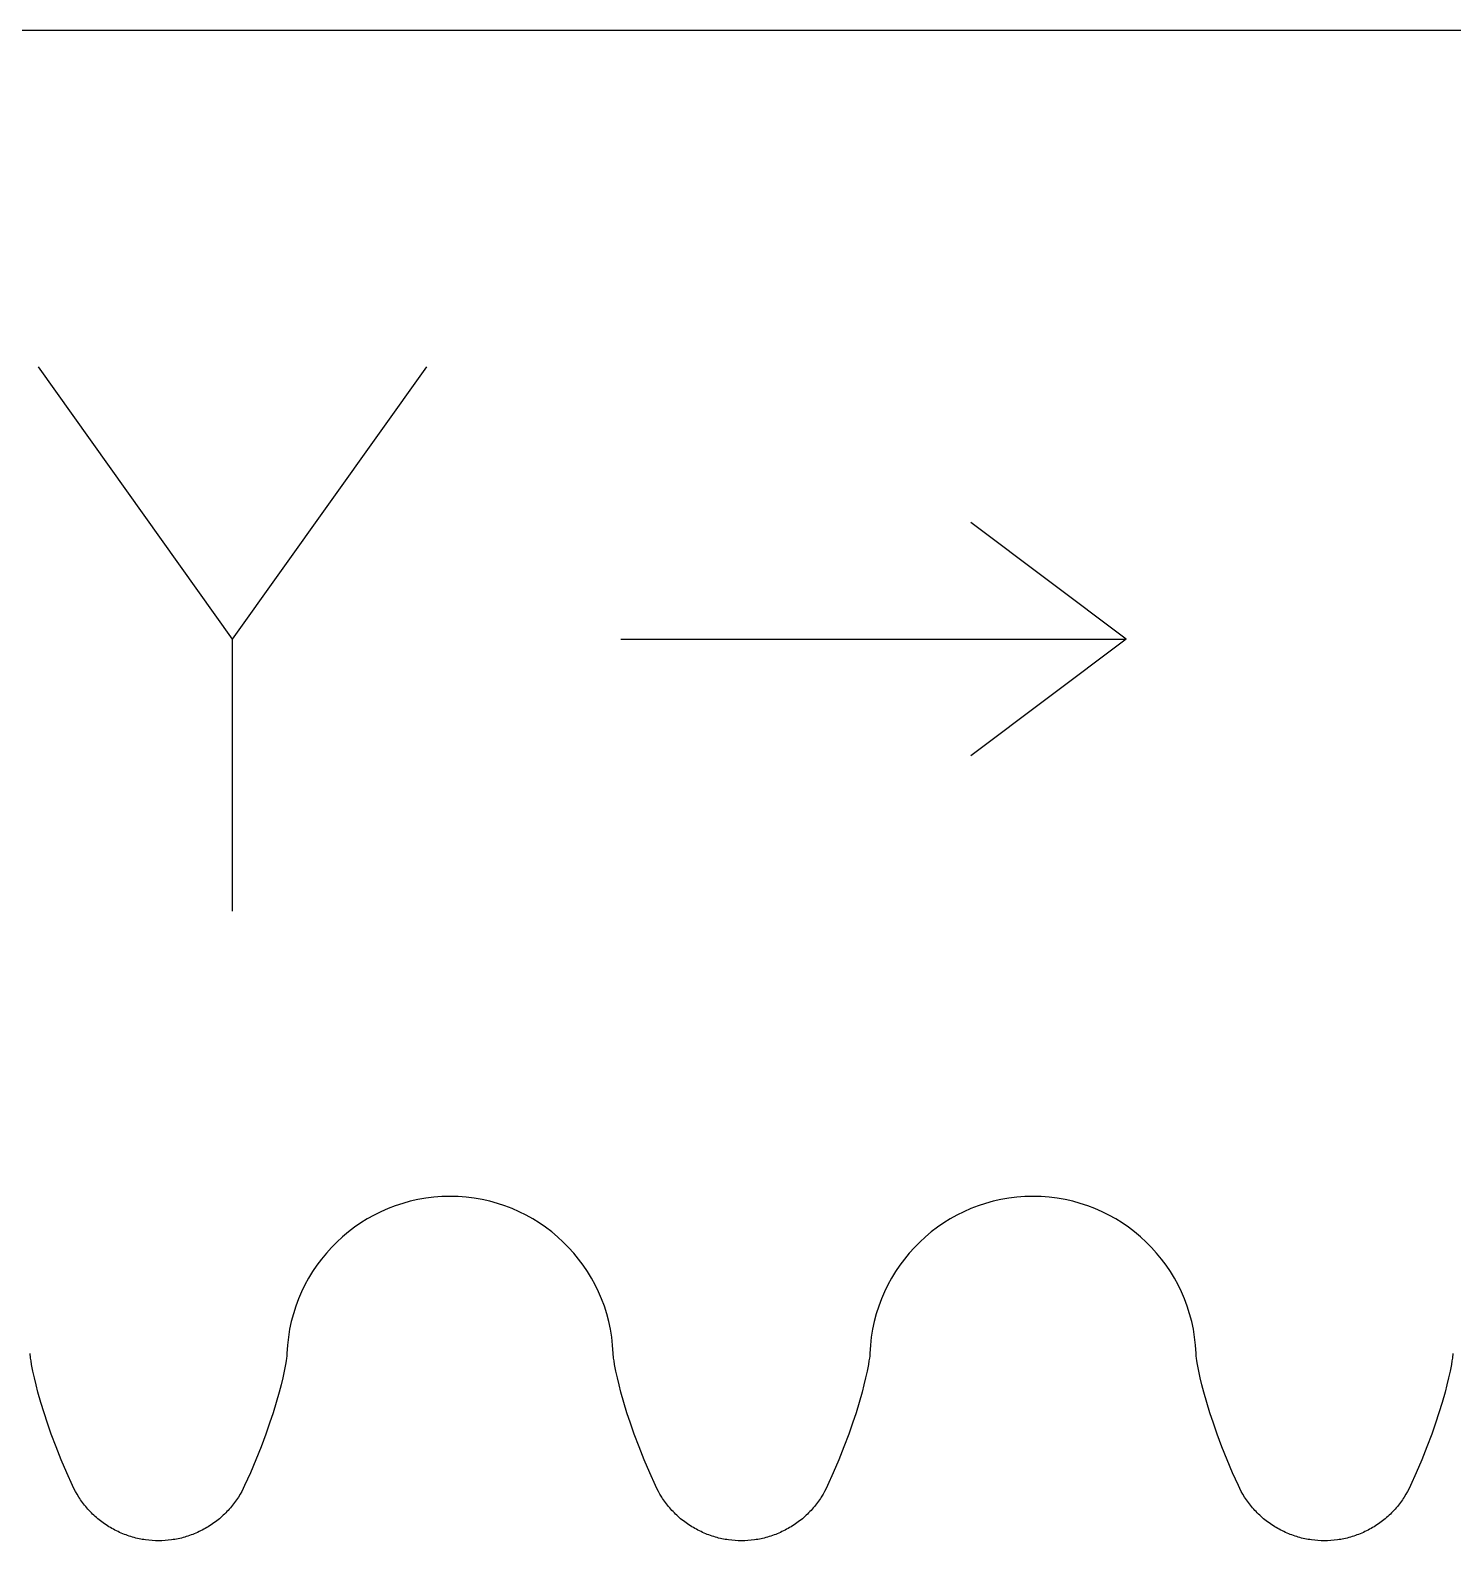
# Model space of a CAD drawing. Extents: x -1581 to -1270, y 120 to 168.
# Drawn here: x -1558.1 to -1539.8, y 119.9 to 139.33 of the extents above; entities that cross this region are included whole.
import ezdxf

# ---------------------------------------------------------------- set-up
doc = ezdxf.new("R2010")
doc.units = 0
doc.layers.add('V2_X8M8_BEARINGS', color=7, linetype='CONTINUOUS')

msp = doc.modelspace()

# ---------------------------------------------------------------- linework, layer by layer
at = {"layer": 'V2_X8M8_BEARINGS'}
for p, q in [((-1580.467, 139.332, -0.042), (-1334.697, 139.332, -0.042)), ((-1558, 135), (-1555.5, 131.5)), ((-1553, 135), (-1555.5, 131.5)), ((-1544, 131.5), (-1546, 133)), ((-1555.5, 131.5), (-1555.5, 128)), ((-1550.5, 131.5), (-1544, 131.5)), ((-1544, 131.5), (-1546, 130)), ((-1558.1, 122.298, -0.042), (-1558.101, 122.313, -0.042)), ((-1558.099, 122.29, -0.042), (-1558.1, 122.298, -0.042)), ((-1558.099, 122.285, -0.042), (-1558.099, 122.29, -0.042)), ((-1558.098, 122.277, -0.042), (-1558.099, 122.285, -0.042)), ((-1558.095, 122.252, -0.042), (-1558.098, 122.277, -0.042)), ((-1558.089, 122.217, -0.042), (-1558.095, 122.252, -0.042)), ((-1558.082, 122.171, -0.042), (-1558.089, 122.217, -0.042)), ((-1554.809, 122.217, -0.042), (-1554.816, 122.171, -0.042)), ((-1554.803, 122.252, -0.042), (-1554.809, 122.217, -0.042)), ((-1554.8, 122.277, -0.042), (-1554.803, 122.252, -0.042)), ((-1554.799, 122.285, -0.042), (-1554.8, 122.277, -0.042)), ((-1554.798, 122.298, -0.042), (-1554.799, 122.29, -0.042)), ((-1554.799, 122.29, -0.042), (-1554.799, 122.285, -0.042)), ((-1554.797, 122.313, -0.042), (-1554.798, 122.298, -0.042)), ((-1550.6, 122.298, -0.042), (-1550.601, 122.313, -0.042)), ((-1550.599, 122.29, -0.042), (-1550.6, 122.298, -0.042)), ((-1550.599, 122.285, -0.042), (-1550.599, 122.29, -0.042)), ((-1550.598, 122.277, -0.042), (-1550.599, 122.285, -0.042)), ((-1550.595, 122.252, -0.042), (-1550.598, 122.277, -0.042)), ((-1550.589, 122.217, -0.042), (-1550.595, 122.252, -0.042)), ((-1550.582, 122.171, -0.042), (-1550.589, 122.217, -0.042)), ((-1547.309, 122.217, -0.042), (-1547.316, 122.171, -0.042)), ((-1547.303, 122.252, -0.042), (-1547.309, 122.217, -0.042)), ((-1547.3, 122.277, -0.042), (-1547.303, 122.252, -0.042)), ((-1547.299, 122.285, -0.042), (-1547.3, 122.277, -0.042)), ((-1547.298, 122.298, -0.042), (-1547.299, 122.29, -0.042)), ((-1547.299, 122.29, -0.042), (-1547.299, 122.285, -0.042)), ((-1547.297, 122.313, -0.042), (-1547.298, 122.298, -0.042)), ((-1543.1, 122.298, -0.042), (-1543.101, 122.313, -0.042)), ((-1543.099, 122.29, -0.042), (-1543.1, 122.298, -0.042)), ((-1543.099, 122.285, -0.042), (-1543.099, 122.29, -0.042)), ((-1543.098, 122.277, -0.042), (-1543.099, 122.285, -0.042)), ((-1543.095, 122.252, -0.042), (-1543.098, 122.277, -0.042)), ((-1543.089, 122.217, -0.042), (-1543.095, 122.252, -0.042)), ((-1543.082, 122.171, -0.042), (-1543.089, 122.217, -0.042)), ((-1539.809, 122.217, -0.042), (-1539.816, 122.171, -0.042)), ((-1539.803, 122.252, -0.042), (-1539.809, 122.217, -0.042)), ((-1539.8, 122.277, -0.042), (-1539.803, 122.252, -0.042)), ((-1539.799, 122.285, -0.042), (-1539.8, 122.277, -0.042)), ((-1539.798, 122.298, -0.042), (-1539.799, 122.29, -0.042)), ((-1539.799, 122.29, -0.042), (-1539.799, 122.285, -0.042)), ((-1539.797, 122.313, -0.042), (-1539.798, 122.298, -0.042)), ((-1558.065, 122.085, -0.042), (-1558.082, 122.171, -0.042)), ((-1558.046, 121.997, -0.042), (-1558.065, 122.085, -0.042)), ((-1554.833, 122.085, -0.042), (-1554.852, 121.997, -0.042)), ((-1554.816, 122.171, -0.042), (-1554.833, 122.085, -0.042)), ((-1550.565, 122.085, -0.042), (-1550.582, 122.171, -0.042)), ((-1550.546, 121.997, -0.042), (-1550.565, 122.085, -0.042)), ((-1547.333, 122.085, -0.042), (-1547.352, 121.997, -0.042)), ((-1547.316, 122.171, -0.042), (-1547.333, 122.085, -0.042)), ((-1543.065, 122.085, -0.042), (-1543.082, 122.171, -0.042)), ((-1543.046, 121.997, -0.042), (-1543.065, 122.085, -0.042)), ((-1539.833, 122.085, -0.042), (-1539.852, 121.997, -0.042)), ((-1539.816, 122.171, -0.042), (-1539.833, 122.085, -0.042)), ((-1558.025, 121.907, -0.042), (-1558.046, 121.997, -0.042)), ((-1558.001, 121.814, -0.042), (-1558.025, 121.907, -0.042)), ((-1554.873, 121.907, -0.042), (-1554.897, 121.814, -0.042)), ((-1554.852, 121.997, -0.042), (-1554.873, 121.907, -0.042)), ((-1550.525, 121.907, -0.042), (-1550.546, 121.997, -0.042)), ((-1550.501, 121.814, -0.042), (-1550.525, 121.907, -0.042)), ((-1547.373, 121.907, -0.042), (-1547.397, 121.814, -0.042)), ((-1547.352, 121.997, -0.042), (-1547.373, 121.907, -0.042)), ((-1543.025, 121.907, -0.042), (-1543.046, 121.997, -0.042)), ((-1543.001, 121.814, -0.042), (-1543.025, 121.907, -0.042)), ((-1539.873, 121.907, -0.042), (-1539.897, 121.814, -0.042)), ((-1539.852, 121.997, -0.042), (-1539.873, 121.907, -0.042)), ((-1557.964, 121.683, -0.042), (-1558.001, 121.814, -0.042)), ((-1557.923, 121.55, -0.042), (-1557.964, 121.683, -0.042)), ((-1554.934, 121.683, -0.042), (-1554.975, 121.55, -0.042)), ((-1554.897, 121.814, -0.042), (-1554.934, 121.683, -0.042)), ((-1550.464, 121.683, -0.042), (-1550.501, 121.814, -0.042)), ((-1550.423, 121.55, -0.042), (-1550.464, 121.683, -0.042)), ((-1547.434, 121.683, -0.042), (-1547.475, 121.55, -0.042)), ((-1547.397, 121.814, -0.042), (-1547.434, 121.683, -0.042)), ((-1542.964, 121.683, -0.042), (-1543.001, 121.814, -0.042)), ((-1542.923, 121.55, -0.042), (-1542.964, 121.683, -0.042)), ((-1539.934, 121.683, -0.042), (-1539.975, 121.55, -0.042)), ((-1539.897, 121.814, -0.042), (-1539.934, 121.683, -0.042)), ((-1557.878, 121.414, -0.042), (-1557.923, 121.55, -0.042)), ((-1554.975, 121.55, -0.042), (-1555.02, 121.414, -0.042)), ((-1550.378, 121.414, -0.042), (-1550.423, 121.55, -0.042)), ((-1547.475, 121.55, -0.042), (-1547.52, 121.414, -0.042)), ((-1542.878, 121.414, -0.042), (-1542.923, 121.55, -0.042)), ((-1539.975, 121.55, -0.042), (-1540.02, 121.414, -0.042)), ((-1557.83, 121.275, -0.042), (-1557.878, 121.414, -0.042)), ((-1557.767, 121.11, -0.042), (-1557.83, 121.275, -0.042)), ((-1555.069, 121.275, -0.042), (-1555.131, 121.11, -0.042)), ((-1555.02, 121.414, -0.042), (-1555.069, 121.275, -0.042)), ((-1550.33, 121.275, -0.042), (-1550.378, 121.414, -0.042)), ((-1550.267, 121.11, -0.042), (-1550.33, 121.275, -0.042)), ((-1547.569, 121.275, -0.042), (-1547.631, 121.11, -0.042)), ((-1547.52, 121.414, -0.042), (-1547.569, 121.275, -0.042)), ((-1542.83, 121.275, -0.042), (-1542.878, 121.414, -0.042)), ((-1542.767, 121.11, -0.042), (-1542.83, 121.275, -0.042)), ((-1540.069, 121.275, -0.042), (-1540.131, 121.11, -0.042)), ((-1540.02, 121.414, -0.042), (-1540.069, 121.275, -0.042)), ((-1557.701, 120.944, -0.042), (-1557.767, 121.11, -0.042)), ((-1555.131, 121.11, -0.042), (-1555.197, 120.944, -0.042)), ((-1550.201, 120.944, -0.042), (-1550.267, 121.11, -0.042)), ((-1547.631, 121.11, -0.042), (-1547.697, 120.944, -0.042)), ((-1542.701, 120.944, -0.042), (-1542.767, 121.11, -0.042)), ((-1540.131, 121.11, -0.042), (-1540.197, 120.944, -0.042)), ((-1557.63, 120.778, -0.042), (-1557.701, 120.944, -0.042)), ((-1555.197, 120.944, -0.042), (-1555.268, 120.778, -0.042)), ((-1550.13, 120.778, -0.042), (-1550.201, 120.944, -0.042)), ((-1547.697, 120.944, -0.042), (-1547.768, 120.778, -0.042)), ((-1542.63, 120.778, -0.042), (-1542.701, 120.944, -0.042)), ((-1540.197, 120.944, -0.042), (-1540.268, 120.778, -0.042)), ((-1557.556, 120.612, -0.042), (-1557.63, 120.778, -0.042)), ((-1555.268, 120.778, -0.042), (-1555.342, 120.612, -0.042)), ((-1550.056, 120.612, -0.042), (-1550.13, 120.778, -0.042)), ((-1547.768, 120.778, -0.042), (-1547.842, 120.612, -0.042)), ((-1542.556, 120.612, -0.042), (-1542.63, 120.778, -0.042)), ((-1540.268, 120.778, -0.042), (-1540.342, 120.612, -0.042)), ((-1557.538, 120.575, -0.042), (-1557.556, 120.612, -0.042)), ((-1557.519, 120.538, -0.042), (-1557.538, 120.575, -0.042)), ((-1557.498, 120.501, -0.042), (-1557.519, 120.538, -0.042)), ((-1557.476, 120.465, -0.042), (-1557.498, 120.501, -0.042)), ((-1557.464, 120.447, -0.042), (-1557.476, 120.465, -0.042)), ((-1555.422, 120.465, -0.042), (-1555.434, 120.447, -0.042)), ((-1555.4, 120.501, -0.042), (-1555.422, 120.465, -0.042)), ((-1555.379, 120.538, -0.042), (-1555.4, 120.501, -0.042)), ((-1555.36, 120.575, -0.042), (-1555.379, 120.538, -0.042)), ((-1555.342, 120.612, -0.042), (-1555.36, 120.575, -0.042)), ((-1550.038, 120.575, -0.042), (-1550.056, 120.612, -0.042)), ((-1550.019, 120.538, -0.042), (-1550.038, 120.575, -0.042)), ((-1549.998, 120.501, -0.042), (-1550.019, 120.538, -0.042)), ((-1549.976, 120.465, -0.042), (-1549.998, 120.501, -0.042)), ((-1549.964, 120.447, -0.042), (-1549.976, 120.465, -0.042)), ((-1547.922, 120.465, -0.042), (-1547.934, 120.447, -0.042)), ((-1547.9, 120.501, -0.042), (-1547.922, 120.465, -0.042)), ((-1547.879, 120.538, -0.042), (-1547.9, 120.501, -0.042)), ((-1547.86, 120.575, -0.042), (-1547.879, 120.538, -0.042)), ((-1547.842, 120.612, -0.042), (-1547.86, 120.575, -0.042)), ((-1542.538, 120.575, -0.042), (-1542.556, 120.612, -0.042)), ((-1542.519, 120.538, -0.042), (-1542.538, 120.575, -0.042)), ((-1542.498, 120.501, -0.042), (-1542.519, 120.538, -0.042)), ((-1542.476, 120.465, -0.042), (-1542.498, 120.501, -0.042)), ((-1542.464, 120.447, -0.042), (-1542.476, 120.465, -0.042)), ((-1540.422, 120.465, -0.042), (-1540.434, 120.447, -0.042)), ((-1540.4, 120.501, -0.042), (-1540.422, 120.465, -0.042)), ((-1540.379, 120.538, -0.042), (-1540.4, 120.501, -0.042)), ((-1540.36, 120.575, -0.042), (-1540.379, 120.538, -0.042)), ((-1540.342, 120.612, -0.042), (-1540.36, 120.575, -0.042)), ((-1557.452, 120.43, -0.042), (-1557.464, 120.447, -0.042)), ((-1557.44, 120.412, -0.042), (-1557.452, 120.43, -0.042)), ((-1557.427, 120.395, -0.042), (-1557.44, 120.412, -0.042)), ((-1557.414, 120.377, -0.042), (-1557.427, 120.395, -0.042)), ((-1557.401, 120.36, -0.042), (-1557.414, 120.377, -0.042)), ((-1557.387, 120.343, -0.042), (-1557.401, 120.36, -0.042)), ((-1557.373, 120.327, -0.042), (-1557.387, 120.343, -0.042)), ((-1557.359, 120.31, -0.042), (-1557.373, 120.327, -0.042)), ((-1557.344, 120.294, -0.042), (-1557.359, 120.31, -0.042)), ((-1557.329, 120.278, -0.042), (-1557.344, 120.294, -0.042)), ((-1557.313, 120.262, -0.042), (-1557.329, 120.278, -0.042)), ((-1555.569, 120.278, -0.042), (-1555.585, 120.262, -0.042)), ((-1555.554, 120.294, -0.042), (-1555.569, 120.278, -0.042)), ((-1555.54, 120.31, -0.042), (-1555.554, 120.294, -0.042)), ((-1555.525, 120.327, -0.042), (-1555.54, 120.31, -0.042)), ((-1555.511, 120.343, -0.042), (-1555.525, 120.327, -0.042)), ((-1555.497, 120.36, -0.042), (-1555.511, 120.343, -0.042)), ((-1555.484, 120.377, -0.042), (-1555.497, 120.36, -0.042)), ((-1555.471, 120.395, -0.042), (-1555.484, 120.377, -0.042)), ((-1555.458, 120.412, -0.042), (-1555.471, 120.395, -0.042)), ((-1555.446, 120.43, -0.042), (-1555.458, 120.412, -0.042)), ((-1555.434, 120.447, -0.042), (-1555.446, 120.43, -0.042)), ((-1549.952, 120.43, -0.042), (-1549.964, 120.447, -0.042)), ((-1549.94, 120.412, -0.042), (-1549.952, 120.43, -0.042)), ((-1549.927, 120.395, -0.042), (-1549.94, 120.412, -0.042)), ((-1549.914, 120.377, -0.042), (-1549.927, 120.395, -0.042)), ((-1549.901, 120.36, -0.042), (-1549.914, 120.377, -0.042)), ((-1549.887, 120.343, -0.042), (-1549.901, 120.36, -0.042)), ((-1549.873, 120.327, -0.042), (-1549.887, 120.343, -0.042)), ((-1549.858, 120.31, -0.042), (-1549.873, 120.327, -0.042)), ((-1549.844, 120.294, -0.042), (-1549.858, 120.31, -0.042)), ((-1549.829, 120.278, -0.042), (-1549.844, 120.294, -0.042)), ((-1549.813, 120.262, -0.042), (-1549.829, 120.278, -0.042)), ((-1548.069, 120.278, -0.042), (-1548.085, 120.262, -0.042)), ((-1548.054, 120.294, -0.042), (-1548.069, 120.278, -0.042)), ((-1548.04, 120.31, -0.042), (-1548.054, 120.294, -0.042)), ((-1548.025, 120.327, -0.042), (-1548.04, 120.31, -0.042)), ((-1548.011, 120.343, -0.042), (-1548.025, 120.327, -0.042)), ((-1547.997, 120.36, -0.042), (-1548.011, 120.343, -0.042)), ((-1547.984, 120.377, -0.042), (-1547.997, 120.36, -0.042)), ((-1547.971, 120.395, -0.042), (-1547.984, 120.377, -0.042)), ((-1547.958, 120.412, -0.042), (-1547.971, 120.395, -0.042)), ((-1547.946, 120.43, -0.042), (-1547.958, 120.412, -0.042)), ((-1547.934, 120.447, -0.042), (-1547.946, 120.43, -0.042)), ((-1542.452, 120.43, -0.042), (-1542.464, 120.447, -0.042)), ((-1542.44, 120.412, -0.042), (-1542.452, 120.43, -0.042)), ((-1542.427, 120.395, -0.042), (-1542.44, 120.412, -0.042)), ((-1542.414, 120.377, -0.042), (-1542.427, 120.395, -0.042)), ((-1542.401, 120.36, -0.042), (-1542.414, 120.377, -0.042)), ((-1542.387, 120.343, -0.042), (-1542.401, 120.36, -0.042)), ((-1542.373, 120.327, -0.042), (-1542.387, 120.343, -0.042)), ((-1542.358, 120.31, -0.042), (-1542.373, 120.327, -0.042)), ((-1542.344, 120.294, -0.042), (-1542.358, 120.31, -0.042)), ((-1542.329, 120.278, -0.042), (-1542.344, 120.294, -0.042)), ((-1542.313, 120.262, -0.042), (-1542.329, 120.278, -0.042)), ((-1540.569, 120.278, -0.042), (-1540.585, 120.262, -0.042)), ((-1540.554, 120.294, -0.042), (-1540.569, 120.278, -0.042)), ((-1540.54, 120.31, -0.042), (-1540.554, 120.294, -0.042)), ((-1540.525, 120.327, -0.042), (-1540.54, 120.31, -0.042)), ((-1540.511, 120.343, -0.042), (-1540.525, 120.327, -0.042)), ((-1540.497, 120.36, -0.042), (-1540.511, 120.343, -0.042)), ((-1540.484, 120.377, -0.042), (-1540.497, 120.36, -0.042)), ((-1540.471, 120.395, -0.042), (-1540.484, 120.377, -0.042)), ((-1540.458, 120.412, -0.042), (-1540.471, 120.395, -0.042)), ((-1540.446, 120.43, -0.042), (-1540.458, 120.412, -0.042)), ((-1540.434, 120.447, -0.042), (-1540.446, 120.43, -0.042)), ((-1557.298, 120.247, -0.042), (-1557.313, 120.262, -0.042)), ((-1557.282, 120.232, -0.042), (-1557.298, 120.247, -0.042)), ((-1557.265, 120.217, -0.042), (-1557.282, 120.232, -0.042)), ((-1557.249, 120.202, -0.042), (-1557.265, 120.217, -0.042)), ((-1557.232, 120.187, -0.042), (-1557.249, 120.202, -0.042)), ((-1557.215, 120.173, -0.042), (-1557.232, 120.187, -0.042)), ((-1557.197, 120.159, -0.042), (-1557.215, 120.173, -0.042)), ((-1557.18, 120.146, -0.042), (-1557.197, 120.159, -0.042)), ((-1557.162, 120.133, -0.042), (-1557.18, 120.146, -0.042)), ((-1557.143, 120.12, -0.042), (-1557.162, 120.133, -0.042)), ((-1557.125, 120.107, -0.042), (-1557.143, 120.12, -0.042)), ((-1557.106, 120.095, -0.042), (-1557.125, 120.107, -0.042)), ((-1557.087, 120.083, -0.042), (-1557.106, 120.095, -0.042)), ((-1557.068, 120.072, -0.042), (-1557.087, 120.083, -0.042)), ((-1555.811, 120.083, -0.042), (-1555.83, 120.072, -0.042)), ((-1555.792, 120.095, -0.042), (-1555.811, 120.083, -0.042)), ((-1555.773, 120.107, -0.042), (-1555.792, 120.095, -0.042)), ((-1555.755, 120.12, -0.042), (-1555.773, 120.107, -0.042)), ((-1555.736, 120.133, -0.042), (-1555.755, 120.12, -0.042)), ((-1555.718, 120.146, -0.042), (-1555.736, 120.133, -0.042)), ((-1555.701, 120.159, -0.042), (-1555.718, 120.146, -0.042)), ((-1555.683, 120.173, -0.042), (-1555.701, 120.159, -0.042)), ((-1555.666, 120.187, -0.042), (-1555.683, 120.173, -0.042)), ((-1555.649, 120.202, -0.042), (-1555.666, 120.187, -0.042)), ((-1555.633, 120.217, -0.042), (-1555.649, 120.202, -0.042)), ((-1555.616, 120.232, -0.042), (-1555.633, 120.217, -0.042)), ((-1555.6, 120.247, -0.042), (-1555.616, 120.232, -0.042)), ((-1555.585, 120.262, -0.042), (-1555.6, 120.247, -0.042)), ((-1549.798, 120.247, -0.042), (-1549.813, 120.262, -0.042)), ((-1549.782, 120.232, -0.042), (-1549.798, 120.247, -0.042)), ((-1549.765, 120.217, -0.042), (-1549.782, 120.232, -0.042)), ((-1549.749, 120.202, -0.042), (-1549.765, 120.217, -0.042)), ((-1549.732, 120.187, -0.042), (-1549.749, 120.202, -0.042)), ((-1549.715, 120.173, -0.042), (-1549.732, 120.187, -0.042)), ((-1549.697, 120.159, -0.042), (-1549.715, 120.173, -0.042)), ((-1549.68, 120.146, -0.042), (-1549.697, 120.159, -0.042)), ((-1549.662, 120.133, -0.042), (-1549.68, 120.146, -0.042)), ((-1549.643, 120.12, -0.042), (-1549.662, 120.133, -0.042)), ((-1549.625, 120.107, -0.042), (-1549.643, 120.12, -0.042)), ((-1549.606, 120.095, -0.042), (-1549.625, 120.107, -0.042)), ((-1549.587, 120.083, -0.042), (-1549.606, 120.095, -0.042)), ((-1549.568, 120.072, -0.042), (-1549.587, 120.083, -0.042)), ((-1548.311, 120.083, -0.042), (-1548.33, 120.072, -0.042)), ((-1548.292, 120.095, -0.042), (-1548.311, 120.083, -0.042)), ((-1548.273, 120.107, -0.042), (-1548.292, 120.095, -0.042)), ((-1548.255, 120.12, -0.042), (-1548.273, 120.107, -0.042)), ((-1548.236, 120.133, -0.042), (-1548.255, 120.12, -0.042)), ((-1548.218, 120.146, -0.042), (-1548.236, 120.133, -0.042)), ((-1548.201, 120.159, -0.042), (-1548.218, 120.146, -0.042)), ((-1548.183, 120.173, -0.042), (-1548.201, 120.159, -0.042)), ((-1548.166, 120.187, -0.042), (-1548.183, 120.173, -0.042)), ((-1548.149, 120.202, -0.042), (-1548.166, 120.187, -0.042)), ((-1548.133, 120.217, -0.042), (-1548.149, 120.202, -0.042)), ((-1548.116, 120.232, -0.042), (-1548.133, 120.217, -0.042)), ((-1548.1, 120.247, -0.042), (-1548.116, 120.232, -0.042)), ((-1548.085, 120.262, -0.042), (-1548.1, 120.247, -0.042)), ((-1542.298, 120.247, -0.042), (-1542.313, 120.262, -0.042)), ((-1542.282, 120.232, -0.042), (-1542.298, 120.247, -0.042)), ((-1542.265, 120.217, -0.042), (-1542.282, 120.232, -0.042)), ((-1542.249, 120.202, -0.042), (-1542.265, 120.217, -0.042)), ((-1542.232, 120.187, -0.042), (-1542.249, 120.202, -0.042)), ((-1542.215, 120.173, -0.042), (-1542.232, 120.187, -0.042)), ((-1542.197, 120.159, -0.042), (-1542.215, 120.173, -0.042)), ((-1542.18, 120.146, -0.042), (-1542.197, 120.159, -0.042)), ((-1542.162, 120.133, -0.042), (-1542.18, 120.146, -0.042)), ((-1542.143, 120.12, -0.042), (-1542.162, 120.133, -0.042)), ((-1542.125, 120.107, -0.042), (-1542.143, 120.12, -0.042)), ((-1542.106, 120.095, -0.042), (-1542.125, 120.107, -0.042)), ((-1542.087, 120.083, -0.042), (-1542.106, 120.095, -0.042)), ((-1542.068, 120.072, -0.042), (-1542.087, 120.083, -0.042)), ((-1540.811, 120.083, -0.042), (-1540.83, 120.072, -0.042)), ((-1540.792, 120.095, -0.042), (-1540.811, 120.083, -0.042)), ((-1540.773, 120.107, -0.042), (-1540.792, 120.095, -0.042)), ((-1540.755, 120.12, -0.042), (-1540.773, 120.107, -0.042)), ((-1540.736, 120.133, -0.042), (-1540.755, 120.12, -0.042)), ((-1540.718, 120.146, -0.042), (-1540.736, 120.133, -0.042)), ((-1540.701, 120.159, -0.042), (-1540.718, 120.146, -0.042)), ((-1540.683, 120.173, -0.042), (-1540.701, 120.159, -0.042)), ((-1540.666, 120.187, -0.042), (-1540.683, 120.173, -0.042)), ((-1540.649, 120.202, -0.042), (-1540.666, 120.187, -0.042)), ((-1540.633, 120.217, -0.042), (-1540.649, 120.202, -0.042)), ((-1540.616, 120.232, -0.042), (-1540.633, 120.217, -0.042)), ((-1540.6, 120.247, -0.042), (-1540.616, 120.232, -0.042)), ((-1540.585, 120.262, -0.042), (-1540.6, 120.247, -0.042)), ((-1557.049, 120.061, -0.042), (-1557.068, 120.072, -0.042)), ((-1557.03, 120.05, -0.042), (-1557.049, 120.061, -0.042)), ((-1557.01, 120.039, -0.042), (-1557.03, 120.05, -0.042)), ((-1556.99, 120.029, -0.042), (-1557.01, 120.039, -0.042)), ((-1556.97, 120.02, -0.042), (-1556.99, 120.029, -0.042)), ((-1556.95, 120.01, -0.042), (-1556.97, 120.02, -0.042)), ((-1556.93, 120.001, -0.042), (-1556.95, 120.01, -0.042)), ((-1556.909, 119.993, -0.042), (-1556.93, 120.001, -0.042)), ((-1556.889, 119.985, -0.042), (-1556.909, 119.993, -0.042)), ((-1556.868, 119.977, -0.042), (-1556.889, 119.985, -0.042)), ((-1556.847, 119.969, -0.042), (-1556.868, 119.977, -0.042)), ((-1556.826, 119.962, -0.042), (-1556.847, 119.969, -0.042)), ((-1556.806, 119.956, -0.042), (-1556.826, 119.962, -0.042)), ((-1556.785, 119.95, -0.042), (-1556.806, 119.956, -0.042)), ((-1556.764, 119.944, -0.042), (-1556.785, 119.95, -0.042)), ((-1556.743, 119.938, -0.042), (-1556.764, 119.944, -0.042)), ((-1556.721, 119.933, -0.042), (-1556.743, 119.938, -0.042)), ((-1556.7, 119.929, -0.042), (-1556.721, 119.933, -0.042)), ((-1556.679, 119.924, -0.042), (-1556.7, 119.929, -0.042)), ((-1556.658, 119.921, -0.042), (-1556.679, 119.924, -0.042)), ((-1556.637, 119.917, -0.042), (-1556.658, 119.921, -0.042)), ((-1556.616, 119.914, -0.042), (-1556.637, 119.917, -0.042)), ((-1556.574, 119.909, -0.042), (-1556.616, 119.914, -0.042)), ((-1556.532, 119.905, -0.042), (-1556.574, 119.909, -0.042)), ((-1556.49, 119.903, -0.042), (-1556.532, 119.905, -0.042)), ((-1556.449, 119.903, -0.042), (-1556.49, 119.903, -0.042)), ((-1556.408, 119.903, -0.042), (-1556.449, 119.903, -0.042)), ((-1556.366, 119.905, -0.042), (-1556.408, 119.903, -0.042)), ((-1556.324, 119.909, -0.042), (-1556.366, 119.905, -0.042)), ((-1556.282, 119.914, -0.042), (-1556.324, 119.909, -0.042)), ((-1556.261, 119.917, -0.042), (-1556.282, 119.914, -0.042)), ((-1556.24, 119.921, -0.042), (-1556.261, 119.917, -0.042)), ((-1556.219, 119.924, -0.042), (-1556.24, 119.921, -0.042)), ((-1556.198, 119.929, -0.042), (-1556.219, 119.924, -0.042)), ((-1556.177, 119.933, -0.042), (-1556.198, 119.929, -0.042)), ((-1556.156, 119.938, -0.042), (-1556.177, 119.933, -0.042)), ((-1556.134, 119.944, -0.042), (-1556.156, 119.938, -0.042)), ((-1556.113, 119.95, -0.042), (-1556.134, 119.944, -0.042)), ((-1556.092, 119.956, -0.042), (-1556.113, 119.95, -0.042)), ((-1556.072, 119.962, -0.042), (-1556.092, 119.956, -0.042)), ((-1556.051, 119.969, -0.042), (-1556.072, 119.962, -0.042)), ((-1556.03, 119.977, -0.042), (-1556.051, 119.969, -0.042)), ((-1556.009, 119.985, -0.042), (-1556.03, 119.977, -0.042)), ((-1555.989, 119.993, -0.042), (-1556.009, 119.985, -0.042)), ((-1555.968, 120.001, -0.042), (-1555.989, 119.993, -0.042)), ((-1555.948, 120.01, -0.042), (-1555.968, 120.001, -0.042)), ((-1555.928, 120.02, -0.042), (-1555.948, 120.01, -0.042)), ((-1555.908, 120.029, -0.042), (-1555.928, 120.02, -0.042)), ((-1555.888, 120.039, -0.042), (-1555.908, 120.029, -0.042)), ((-1555.868, 120.05, -0.042), (-1555.888, 120.039, -0.042)), ((-1555.849, 120.061, -0.042), (-1555.868, 120.05, -0.042)), ((-1555.83, 120.072, -0.042), (-1555.849, 120.061, -0.042)), ((-1549.549, 120.061, -0.042), (-1549.568, 120.072, -0.042)), ((-1549.53, 120.05, -0.042), (-1549.549, 120.061, -0.042)), ((-1549.51, 120.039, -0.042), (-1549.53, 120.05, -0.042)), ((-1549.49, 120.029, -0.042), (-1549.51, 120.039, -0.042)), ((-1549.47, 120.02, -0.042), (-1549.49, 120.029, -0.042)), ((-1549.45, 120.01, -0.042), (-1549.47, 120.02, -0.042)), ((-1549.43, 120.001, -0.042), (-1549.45, 120.01, -0.042)), ((-1549.409, 119.993, -0.042), (-1549.43, 120.001, -0.042)), ((-1549.389, 119.985, -0.042), (-1549.409, 119.993, -0.042)), ((-1549.368, 119.977, -0.042), (-1549.389, 119.985, -0.042)), ((-1549.347, 119.969, -0.042), (-1549.368, 119.977, -0.042)), ((-1549.326, 119.962, -0.042), (-1549.347, 119.969, -0.042)), ((-1549.306, 119.956, -0.042), (-1549.326, 119.962, -0.042)), ((-1549.285, 119.95, -0.042), (-1549.306, 119.956, -0.042)), ((-1549.264, 119.944, -0.042), (-1549.285, 119.95, -0.042)), ((-1549.243, 119.938, -0.042), (-1549.264, 119.944, -0.042)), ((-1549.221, 119.933, -0.042), (-1549.243, 119.938, -0.042)), ((-1549.2, 119.929, -0.042), (-1549.221, 119.933, -0.042)), ((-1549.179, 119.924, -0.042), (-1549.2, 119.929, -0.042)), ((-1549.158, 119.921, -0.042), (-1549.179, 119.924, -0.042)), ((-1549.137, 119.917, -0.042), (-1549.158, 119.921, -0.042)), ((-1549.116, 119.914, -0.042), (-1549.137, 119.917, -0.042)), ((-1549.074, 119.909, -0.042), (-1549.116, 119.914, -0.042)), ((-1549.032, 119.905, -0.042), (-1549.074, 119.909, -0.042)), ((-1548.99, 119.903, -0.042), (-1549.032, 119.905, -0.042)), ((-1548.949, 119.903, -0.042), (-1548.99, 119.903, -0.042)), ((-1548.908, 119.903, -0.042), (-1548.949, 119.903, -0.042)), ((-1548.866, 119.905, -0.042), (-1548.908, 119.903, -0.042)), ((-1548.824, 119.909, -0.042), (-1548.866, 119.905, -0.042)), ((-1548.782, 119.914, -0.042), (-1548.824, 119.909, -0.042)), ((-1548.761, 119.917, -0.042), (-1548.782, 119.914, -0.042)), ((-1548.74, 119.921, -0.042), (-1548.761, 119.917, -0.042)), ((-1548.719, 119.924, -0.042), (-1548.74, 119.921, -0.042)), ((-1548.698, 119.929, -0.042), (-1548.719, 119.924, -0.042)), ((-1548.677, 119.933, -0.042), (-1548.698, 119.929, -0.042)), ((-1548.656, 119.938, -0.042), (-1548.677, 119.933, -0.042)), ((-1548.634, 119.944, -0.042), (-1548.656, 119.938, -0.042)), ((-1548.613, 119.95, -0.042), (-1548.634, 119.944, -0.042)), ((-1548.592, 119.956, -0.042), (-1548.613, 119.95, -0.042)), ((-1548.572, 119.962, -0.042), (-1548.592, 119.956, -0.042)), ((-1548.551, 119.969, -0.042), (-1548.572, 119.962, -0.042)), ((-1548.53, 119.977, -0.042), (-1548.551, 119.969, -0.042)), ((-1548.509, 119.985, -0.042), (-1548.53, 119.977, -0.042)), ((-1548.489, 119.993, -0.042), (-1548.509, 119.985, -0.042)), ((-1548.468, 120.001, -0.042), (-1548.489, 119.993, -0.042)), ((-1548.448, 120.01, -0.042), (-1548.468, 120.001, -0.042)), ((-1548.428, 120.02, -0.042), (-1548.448, 120.01, -0.042)), ((-1548.408, 120.029, -0.042), (-1548.428, 120.02, -0.042)), ((-1548.388, 120.039, -0.042), (-1548.408, 120.029, -0.042)), ((-1548.368, 120.05, -0.042), (-1548.388, 120.039, -0.042)), ((-1548.349, 120.061, -0.042), (-1548.368, 120.05, -0.042)), ((-1548.33, 120.072, -0.042), (-1548.349, 120.061, -0.042)), ((-1542.049, 120.061, -0.042), (-1542.068, 120.072, -0.042)), ((-1542.03, 120.05, -0.042), (-1542.049, 120.061, -0.042)), ((-1542.01, 120.039, -0.042), (-1542.03, 120.05, -0.042)), ((-1541.99, 120.029, -0.042), (-1542.01, 120.039, -0.042)), ((-1541.97, 120.02, -0.042), (-1541.99, 120.029, -0.042)), ((-1541.95, 120.01, -0.042), (-1541.97, 120.02, -0.042)), ((-1541.93, 120.001, -0.042), (-1541.95, 120.01, -0.042)), ((-1541.909, 119.993, -0.042), (-1541.93, 120.001, -0.042)), ((-1541.889, 119.985, -0.042), (-1541.909, 119.993, -0.042)), ((-1541.868, 119.977, -0.042), (-1541.889, 119.985, -0.042)), ((-1541.847, 119.969, -0.042), (-1541.868, 119.977, -0.042)), ((-1541.826, 119.962, -0.042), (-1541.847, 119.969, -0.042)), ((-1541.806, 119.956, -0.042), (-1541.826, 119.962, -0.042)), ((-1541.785, 119.95, -0.042), (-1541.806, 119.956, -0.042)), ((-1541.764, 119.944, -0.042), (-1541.785, 119.95, -0.042)), ((-1541.743, 119.938, -0.042), (-1541.764, 119.944, -0.042)), ((-1541.721, 119.933, -0.042), (-1541.743, 119.938, -0.042)), ((-1541.7, 119.929, -0.042), (-1541.721, 119.933, -0.042)), ((-1541.679, 119.924, -0.042), (-1541.7, 119.929, -0.042)), ((-1541.658, 119.921, -0.042), (-1541.679, 119.924, -0.042)), ((-1541.637, 119.917, -0.042), (-1541.658, 119.921, -0.042)), ((-1541.616, 119.914, -0.042), (-1541.637, 119.917, -0.042)), ((-1541.574, 119.909, -0.042), (-1541.616, 119.914, -0.042)), ((-1541.532, 119.905, -0.042), (-1541.574, 119.909, -0.042)), ((-1541.49, 119.903, -0.042), (-1541.532, 119.905, -0.042)), ((-1541.449, 119.903, -0.042), (-1541.49, 119.903, -0.042)), ((-1541.408, 119.903, -0.042), (-1541.449, 119.903, -0.042)), ((-1541.366, 119.905, -0.042), (-1541.408, 119.903, -0.042)), ((-1541.324, 119.909, -0.042), (-1541.366, 119.905, -0.042)), ((-1541.282, 119.914, -0.042), (-1541.324, 119.909, -0.042)), ((-1541.261, 119.917, -0.042), (-1541.282, 119.914, -0.042)), ((-1541.24, 119.921, -0.042), (-1541.261, 119.917, -0.042)), ((-1541.219, 119.924, -0.042), (-1541.24, 119.921, -0.042)), ((-1541.198, 119.929, -0.042), (-1541.219, 119.924, -0.042)), ((-1541.177, 119.933, -0.042), (-1541.198, 119.929, -0.042)), ((-1541.156, 119.938, -0.042), (-1541.177, 119.933, -0.042)), ((-1541.134, 119.944, -0.042), (-1541.156, 119.938, -0.042)), ((-1541.113, 119.95, -0.042), (-1541.134, 119.944, -0.042)), ((-1541.092, 119.956, -0.042), (-1541.113, 119.95, -0.042)), ((-1541.072, 119.962, -0.042), (-1541.092, 119.956, -0.042)), ((-1541.051, 119.969, -0.042), (-1541.072, 119.962, -0.042)), ((-1541.03, 119.977, -0.042), (-1541.051, 119.969, -0.042)), ((-1541.009, 119.985, -0.042), (-1541.03, 119.977, -0.042)), ((-1540.989, 119.993, -0.042), (-1541.009, 119.985, -0.042)), ((-1540.968, 120.001, -0.042), (-1540.989, 119.993, -0.042)), ((-1540.948, 120.01, -0.042), (-1540.968, 120.001, -0.042)), ((-1540.928, 120.02, -0.042), (-1540.948, 120.01, -0.042)), ((-1540.908, 120.029, -0.042), (-1540.928, 120.02, -0.042)), ((-1540.888, 120.039, -0.042), (-1540.908, 120.029, -0.042)), ((-1540.868, 120.05, -0.042), (-1540.888, 120.039, -0.042)), ((-1540.849, 120.061, -0.042), (-1540.868, 120.05, -0.042)), ((-1540.83, 120.072, -0.042), (-1540.849, 120.061, -0.042))]:
    msp.add_line(p, q, dxfattribs=at)
for centre in [(-1552.699, 122.232, -0.042), (-1545.199, 122.232, -0.042)]:
    msp.add_arc(centre, 2.1, 2.2217, 177.7783, dxfattribs=at)

doc.saveas('drawing.dxf')
